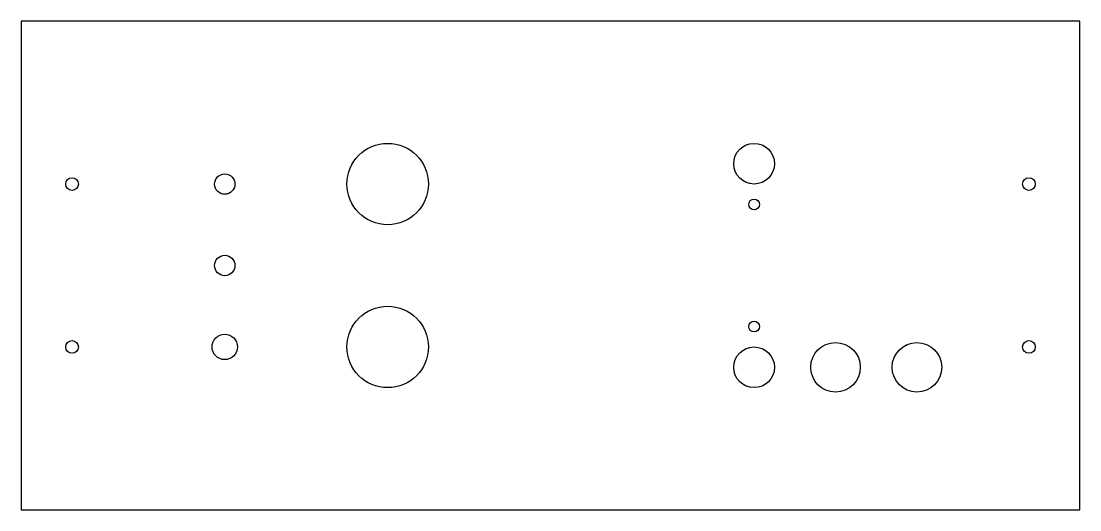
# Model space of a CAD drawing. Header units: inches. Extents: x 0 to 26, y 0 to 12.
import ezdxf

# ---------------------------------------------------------------- set-up
doc = ezdxf.new("R2010")
doc.units = ezdxf.units.IN
doc.header["$MEASUREMENT"] = 0

msp = doc.modelspace()

# ---------------------------------------------------------------- linework, layer by layer
msp.add_lwpolyline([(0, 0), (26, 0), (26, 12), (0, 12)], close=True)
for centre, radius in [((9, 8), 1), ((18, 8.5), 0.5), ((1.25, 8), 0.156), ((5, 8), 0.25), ((24.75, 8), 0.156), ((18, 7.5), 0.131), ((5, 6), 0.25), ((9, 4), 1), ((18, 4.5), 0.131), ((5, 4), 0.312), ((1.25, 4), 0.156), ((18, 3.5), 0.5), ((20, 3.5), 0.609), ((22, 3.5), 0.609), ((24.75, 4), 0.156)]:
    msp.add_circle(centre, radius)

doc.saveas('drawing.dxf')
